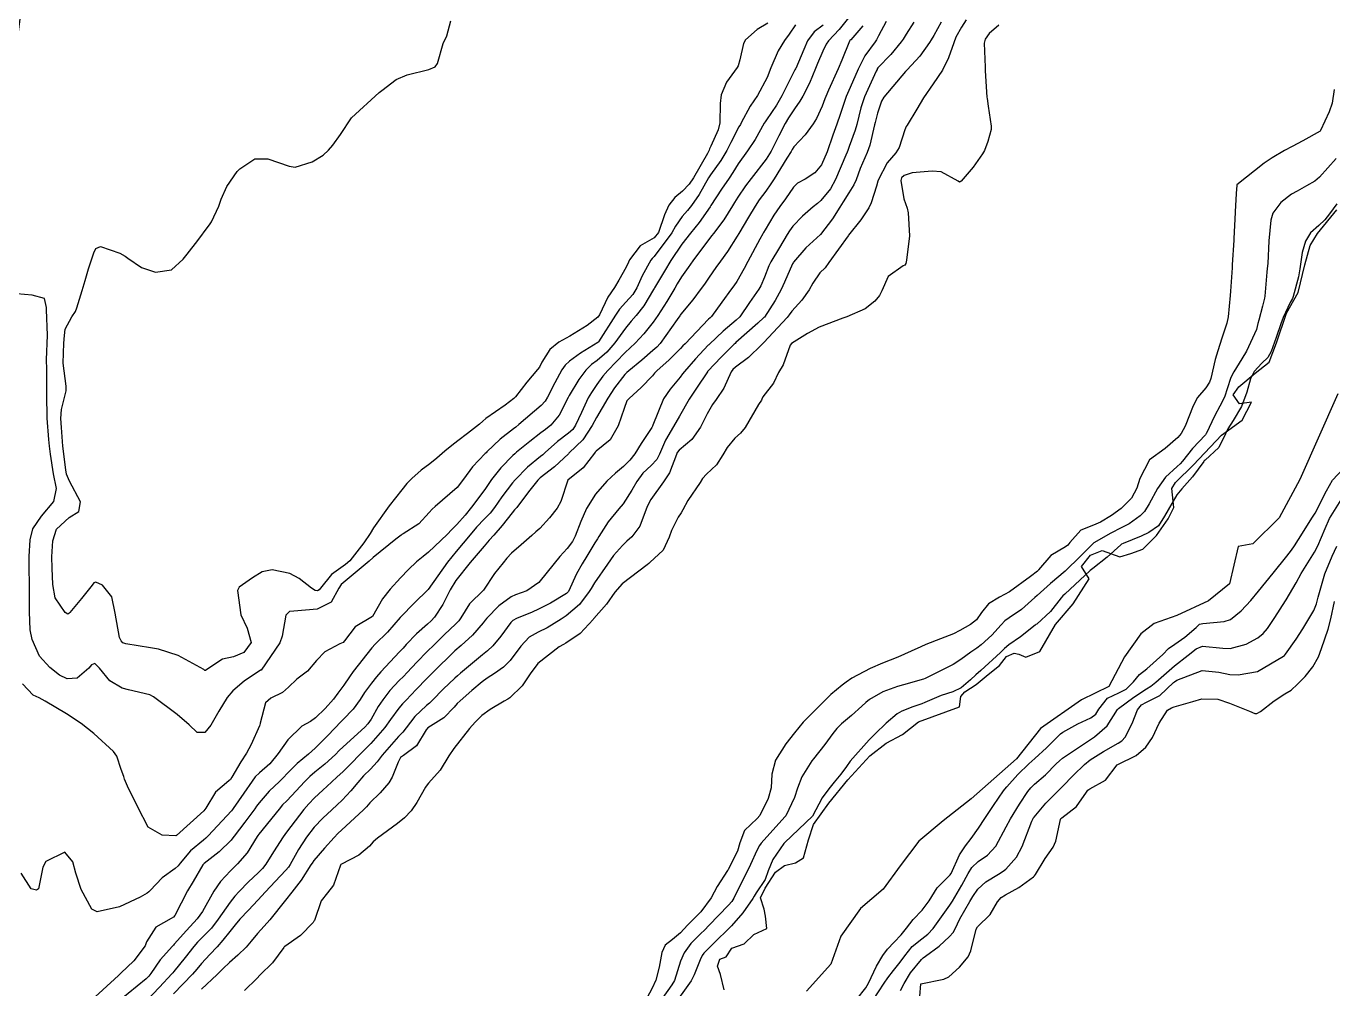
# Model space of a CAD drawing. Header units: metres. Extents: x 318500 to 325275, y 7408834 to 7428799.
# Drawn here: x 323728.3 to 323822.7, y 7420141.9 to 7420211.5 of the extents above; entities that cross this region are included whole.
import ezdxf

# ---------------------------------------------------------------- set-up
doc = ezdxf.new("R2010")
doc.units = ezdxf.units.M
doc.header["$MEASUREMENT"] = 0
for name, color, linetype in [('Curvas de Nivel 1m', 11, 'Continuous'), ('Curvas de Nivel 5m', 15, 'Continuous'), ('Hidrografia', 140, 'Continuous'), ('Linha Férrea', 20, 'Continuous'), ('Vias Primárias', 230, 'Continuous')]:
    doc.layers.add(name, color=color, linetype=linetype)

msp = doc.modelspace()

# ---------------------------------------------------------------- linework, layer by layer
at = {"layer": 'Curvas de Nivel 1m', "flags": 128}
for points, elevation in [([(323781.888, 7420211.682), (323781.121, 7420211.222), (323780.273, 7420210.474), (323780.135, 7420210.207), (323779.848, 7420209.026), (323779.73, 7420208.593), (323779.656, 7420208.482), (323778.894, 7420207.425), (323778.509, 7420206.493), (323778.426, 7420205.879), (323778.409, 7420204.494), (323778.293, 7420203.984), (323777.765, 7420202.801), (323777.666, 7420202.597), (323777.637, 7420202.502), (323777.532, 7420202.277), (323776.501, 7420200.519), (323776.202, 7420200.054), (323775.725, 7420199.554), (323775.163, 7420199.093), (323774.73, 7420198.545), (323774.408, 7420197.841), (323773.992, 7420196.555), (323773.676, 7420196.165), (323772.646, 7420195.595), (323771.89, 7420194.578), (323771.822, 7420194.414), (323771.652, 7420194.06), (323771.117, 7420193.109), (323770.792, 7420192.593), (323770.331, 7420191.888), (323769.714, 7420190.608), (323769.598, 7420190.442), (323768.824, 7420189.853), (323767.584, 7420189.075), (323767.304, 7420188.922), (323766.789, 7420188.648), (323766.119, 7420188.107), (323765.558, 7420187.188), (323765.384, 7420186.831), (323765.251, 7420186.664), (323764.46, 7420185.752), (323763.643, 7420184.688), (323763.519, 7420184.561), (323762.911, 7420184.096), (323761.504, 7420183.115), (323761.286, 7420182.938), (323761.041, 7420182.725), (323760.172, 7420182.048), (323759.482, 7420181.518), (323759.042, 7420181.181), (323758.545, 7420180.754), (323757.977, 7420180.247), (323757.456, 7420179.859), (323756.839, 7420179.386), (323756.157, 7420178.783), (323755.803, 7420178.42), (323755.432, 7420177.978), (323754.52, 7420176.803), (323753.394, 7420175.234), (323753.14, 7420174.824), (323752.698, 7420174.148), (323751.68, 7420172.845), (323751.357, 7420172.572), (323750.36, 7420171.85), (323749.553, 7420170.868), (323749.463, 7420170.744), (323749.337, 7420170.683), (323749.163, 7420170.699), (323748.918, 7420170.876), (323748.023, 7420171.573), (323747.345, 7420171.917), (323746.068, 7420172.201), (323745.347, 7420172.051), (323744.657, 7420171.62), (323743.684, 7420170.946), (323743.566, 7420170.709), (323743.81, 7420168.945), (323744.258, 7420167.978), (323744.54, 7420166.937), (323744.008, 7420166.207), (323743.264, 7420165.916), (323742.488, 7420165.735), (323741.342, 7420164.979), (323741.249, 7420164.916), (323741.194, 7420164.925), (323741.121, 7420164.982), (323739.265, 7420165.995), (323737.848, 7420166.447), (323737.273, 7420166.557), (323735.501, 7420166.833), (323735.278, 7420166.915), (323735.148, 7420167.062), (323735.047, 7420167.3), (323734.726, 7420169.069), (323734.491, 7420170.242), (323733.808, 7420171.083), (323733.333, 7420171.3), (323733.175, 7420171.249), (323733.054, 7420171.093), (323732.295, 7420170.125), (323731.452, 7420169.109), (323731.386, 7420169.032), (323731.308, 7420168.996), (323731.118, 7420169.113), (323730.376, 7420170.179), (323730.225, 7420171.127), (323730.164, 7420172.311), (323730.154, 7420173.128), (323730.219, 7420174.286), (323730.483, 7420175.124), (323731.399, 7420175.977), (323732.104, 7420176.402), (323732.221, 7420177.102), (323731.432, 7420178.601), (323731.213, 7420179.113), (323731.149, 7420179.41), (323730.935, 7420181.118), (323730.842, 7420182.478), (323730.804, 7420183.12), (323730.848, 7420183.771), (323731.181, 7420185.115), (323731.184, 7420185.456), (323730.958, 7420187.119), (323731.019, 7420188.572), (323731.054, 7420189.118), (323731.116, 7420189.578), (323731.59, 7420190.467), (323731.851, 7420190.852), (323731.948, 7420191.107), (323732.341, 7420192.381), (323732.549, 7420193.101), (323732.799, 7420193.938), (323733.189, 7420195.095), (323733.334, 7420195.414), (323733.657, 7420195.543), (323735.07, 7420195.069), (323735.445, 7420194.861), (323735.646, 7420194.704), (323736.618, 7420194.023), (323737.637, 7420193.703), (323738.79, 7420193.867), (323739.646, 7420194.63), (323739.923, 7420195.006), (323740.686, 7420195.973), (323741.432, 7420196.984), (323741.542, 7420197.122), (323741.685, 7420197.32), (323742.217, 7420198.46), (323742.372, 7420198.973), (323742.798, 7420199.891), (323743.545, 7420200.962), (323743.628, 7420201.064), (323743.733, 7420201.167), (323744.817, 7420201.871), (323745.744, 7420201.88), (323747.29, 7420201.353), (323747.736, 7420201.276), (323748.959, 7420201.67), (323749.749, 7420202.142), (323750.131, 7420202.497), (323750.45, 7420202.87), (323750.994, 7420203.64), (323751.79, 7420204.85), (323753.808, 7420206.664), (323753.893, 7420206.735), (323753.989, 7420206.818), (323755.019, 7420207.611), (323755.827, 7420207.949), (323757.385, 7420208.328), (323757.836, 7420208.536), (323758.015, 7420208.767), (323758.412, 7420210.212), (323758.693, 7420210.758), (323758.983, 7420211.855)], 738), ([(323790.43, 7420211.797), (323789.876, 7420210.763), (323789.731, 7420210.483), (323789.634, 7420210.344), (323788.885, 7420209.324), (323788.42, 7420208.361), (323787.827, 7420207.036), (323787.542, 7420206.374), (323787.107, 7420205.074), (323786.873, 7420204.384), (323786.582, 7420203.584), (323786.161, 7420202.394), (323785.75, 7420201.442), (323785.289, 7420200.86), (323784.569, 7420200.412), (323784.031, 7420200.121), (323783.731, 7420199.832), (323783.153, 7420198.994), (323782.752, 7420198.434), (323782.327, 7420197.814), (323781.685, 7420196.76), (323781.572, 7420196.561), (323781.509, 7420196.453), (323781.305, 7420196.085), (323780.434, 7420194.468), (323780.168, 7420193.956), (323779.638, 7420193.028), (323779.421, 7420192.695), (323779.267, 7420192.484), (323778.569, 7420191.537), (323777.805, 7420190.498), (323777.705, 7420190.393), (323777.598, 7420190.293), (323775.899, 7420188.525), (323775.743, 7420188.362), (323775.575, 7420188.175), (323774.756, 7420187.349), (323773.867, 7420186.555), (323773.705, 7420186.4), (323773.545, 7420186.206), (323772.739, 7420185.361), (323771.857, 7420184.577), (323771.705, 7420184.391), (323771.513, 7420183.848), (323771.075, 7420182.586), (323770.49, 7420181.59), (323769.472, 7420180.76), (323769.399, 7420180.684), (323769.347, 7420180.612), (323768.529, 7420179.549), (323767.44, 7420178.658), (323766.932, 7420177.138), (323766.671, 7420176.647), (323766.115, 7420175.943), (323765.398, 7420175.182), (323765.122, 7420174.936), (323764.818, 7420174.669), (323764.063, 7420173.997), (323763.37, 7420173.388), (323763.035, 7420173.024), (323762.755, 7420172.696), (323762.125, 7420171.93), (323761.34, 7420170.71), (323760.317, 7420169.733), (323759.709, 7420168.734), (323759.543, 7420168.5), (323759.303, 7420168.265), (323758.521, 7420167.522), (323757.764, 7420166.763), (323757.275, 7420166.284), (323756.514, 7420165.531), (323755.817, 7420164.784), (323755.549, 7420164.494), (323755.251, 7420164.187), (323754.578, 7420163.461), (323754.067, 7420162.807), (323753.73, 7420162.305), (323753.209, 7420161.413), (323752.97, 7420161.057), (323752.756, 7420160.827), (323751.185, 7420159.398), (323750.908, 7420159.128), (323750.638, 7420158.855), (323749.875, 7420158.157), (323749.161, 7420157.572), (323748.778, 7420157.253), (323748.411, 7420156.881), (323747.807, 7420156.223), (323747.129, 7420155.514), (323746.825, 7420155.204), (323746.563, 7420154.908), (323745.102, 7420153.101), (323745.026, 7420153.005), (323744.98, 7420152.931), (323744.27, 7420151.75), (323743.57, 7420150.945), (323743.315, 7420150.699), (323743.063, 7420150.456), (323742.334, 7420149.678), (323741.847, 7420148.968), (323741.025, 7420147.509), (323740.644, 7420146.986), (323739.866, 7420146.138), (323738.992, 7420145.143), (323738.929, 7420145.073), (323738.867, 7420145.011), (323737.985, 7420144.01), (323737.301, 7420143.027), (323737.153, 7420142.833), (323736.956, 7420142.651), (323735.018, 7420141.059)], 733), ([(323792.442, 7420211.762), (323791.878, 7420210.886), (323791.662, 7420210.533), (323791.522, 7420210.323), (323790.775, 7420209.412), (323789.842, 7420208.444), (323789.794, 7420208.387), (323789.772, 7420208.341), (323789.71, 7420208.213), (323788.859, 7420206.354), (323788.602, 7420205.564), (323788.31, 7420204.362), (323788.195, 7420203.953), (323787.766, 7420202.776), (323787.655, 7420202.478), (323787.614, 7420202.372), (323787.526, 7420202.142), (323786.774, 7420200.384), (323786.403, 7420199.717), (323785.717, 7420198.861), (323785.47, 7420198.646), (323785.152, 7420198.406), (323784.381, 7420197.732), (323783.689, 7420197.008), (323783.439, 7420196.669), (323783.286, 7420196.426), (323782.715, 7420195.479), (323782.088, 7420194.444), (323781.95, 7420194.151), (323781.643, 7420193.333), (323781.387, 7420192.7), (323781.243, 7420192.456), (323780.567, 7420191.514), (323779.855, 7420190.476), (323779.597, 7420190.218), (323778.645, 7420189.433), (323777.663, 7420188.499), (323777.624, 7420188.455), (323777.579, 7420188.412), (323776.65, 7420187.427), (323775.867, 7420186.525), (323775.727, 7420186.347), (323775.544, 7420186.101), (323774.82, 7420185.252), (323774.354, 7420184.547), (323773.583, 7420182.641), (323773.546, 7420182.559), (323773.53, 7420182.529), (323773.499, 7420182.473), (323772.731, 7420181.318), (323772.275, 7420180.572), (323771.922, 7420180.116), (323771.456, 7420179.649), (323770.872, 7420179.165), (323770.251, 7420178.598), (323769.43, 7420177.645), (323768.778, 7420176.62), (323768.362, 7420175.67), (323767.961, 7420174.624), (323767.769, 7420174.241), (323767.377, 7420173.73), (323766.843, 7420173.163), (323766.45, 7420172.644), (323765.346, 7420171.267), (323764.46, 7420170.673), (323763.639, 7420170.382), (323763.333, 7420170.238), (323762.436, 7420169.586), (323761.575, 7420168.707), (323761.454, 7420168.562), (323761.305, 7420168.371), (323760.537, 7420167.476), (323759.731, 7420166.733), (323759.276, 7420166.331), (323757.669, 7420164.764), (323757.463, 7420164.561), (323757.254, 7420164.35), (323756.482, 7420163.537), (323755.747, 7420162.785), (323755.495, 7420162.518), (323755.221, 7420162.193), (323754.627, 7420161.381), (323754.206, 7420160.805), (323753.188, 7420159.641), (323752.387, 7420158.832), (323751.791, 7420158.22), (323751.161, 7420157.595), (323750.77, 7420157.24), (323750.347, 7420156.858), (323749.729, 7420156.276), (323749.133, 7420155.722), (323748.707, 7420155.296), (323748.353, 7420154.882), (323747.103, 7420153.229), (323746.867, 7420152.903), (323746.174, 7420151.823), (323745.621, 7420150.922), (323745.38, 7420150.611), (323745.061, 7420150.305), (323744.349, 7420149.639), (323743.691, 7420148.943), (323743.379, 7420148.604), (323743.032, 7420148.193), (323742.165, 7420146.963), (323741.675, 7420146.306), (323741, 7420145.618), (323740.678, 7420145.302), (323740.405, 7420144.989), (323739.781, 7420144.195), (323738.963, 7420143.178), (323738.887, 7420143.084), (323738.823, 7420143.011), (323737.92, 7420142.051), (323736.973, 7420141.03)], 732), ([(323794.41, 7420211.765), (323793.878, 7420210.797), (323793.685, 7420210.481), (323793.566, 7420210.295), (323792.863, 7420209.297), (323791.95, 7420208.318), (323791.839, 7420208.202), (323790.265, 7420206.336), (323790.095, 7420206.058), (323789.803, 7420205.174), (323789.635, 7420204.5), (323789.6, 7420204.343), (323789.241, 7420202.875), (323789.061, 7420202.35), (323788.561, 7420201.171), (323788.254, 7420200.362), (323788.093, 7420200.007), (323787.726, 7420199.42), (323787.317, 7420198.775), (323787.084, 7420198.379), (323786.548, 7420197.536), (323785.68, 7420196.423), (323784.636, 7420195.445), (323783.728, 7420194.419), (323783.702, 7420194.377), (323783.658, 7420194.295), (323783.089, 7420192.978), (323782.846, 7420192.432), (323782.413, 7420191.643), (323781.63, 7420190.45), (323781.6, 7420190.418), (323781.16, 7420190.021), (323779.581, 7420188.61), (323779.51, 7420188.551), (323779.439, 7420188.481), (323778.506, 7420187.551), (323777.551, 7420186.54), (323777.533, 7420186.518), (323777.517, 7420186.5), (323776.726, 7420185.318), (323776.207, 7420184.52), (323775.508, 7420183.297), (323775.067, 7420182.537), (323774.482, 7420181.548), (323774.049, 7420180.551), (323773.859, 7420180.159), (323773.458, 7420179.736), (323772.852, 7420179.163), (323772.41, 7420178.57), (323772.057, 7420177.951), (323771.424, 7420176.958), (323771.105, 7420176.585), (323770.335, 7420175.667), (323769.682, 7420174.606), (323769.568, 7420174.427), (323769.383, 7420174.151), (323768.802, 7420173.182), (323768.46, 7420172.619), (323768.064, 7420171.911), (323767.468, 7420170.629), (323767.418, 7420170.55), (323767.338, 7420170.487), (323766.183, 7420169.791), (323765.32, 7420169.341), (323764.849, 7420169.135), (323763.73, 7420168.684), (323763.461, 7420168.534), (323763.305, 7420168.379), (323762.584, 7420167.403), (323762.002, 7420166.703), (323761.637, 7420166.346), (323761.273, 7420166.052), (323759.679, 7420164.734), (323759.454, 7420164.54), (323759.254, 7420164.355), (323758.426, 7420163.568), (323757.641, 7420162.764), (323757.431, 7420162.563), (323757.224, 7420162.39), (323756.387, 7420161.604), (323755.759, 7420160.784), (323755.514, 7420160.47), (323755.194, 7420160.156), (323754.005, 7420158.808), (323753.657, 7420158.328), (323753.165, 7420157.793), (323752.675, 7420157.31), (323752.25, 7420156.833), (323751.753, 7420156.229), (323751.131, 7420155.559), (323750.766, 7420155.213), (323750.376, 7420154.857), (323749.72, 7420154.258), (323749.107, 7420153.606), (323748.544, 7420152.878), (323747.978, 7420151.995), (323747.367, 7420150.896), (323747.25, 7420150.715), (323747.064, 7420150.496), (323746.291, 7420149.671), (323745.581, 7420148.922), (323745.034, 7420148.336), (323744.352, 7420147.612), (323743.742, 7420146.943), (323743.404, 7420146.556), (323743.007, 7420146.07), (323742.512, 7420145.442), (323742.097, 7420144.963), (323741.562, 7420144.391), (323740.972, 7420143.749), (323740.617, 7420143.334), (323740.321, 7420142.99), (323738.946, 7420141.562)], 731), ([(323783.887, 7420211.567), (323783.424, 7420210.879), (323783.088, 7420210.432), (323782.624, 7420209.673), (323782.096, 7420208.446), (323781.833, 7420207.758), (323781.132, 7420206.46), (323780.598, 7420205.678), (323779.951, 7420204.478), (323779.896, 7420204.371), (323779.786, 7420204.186), (323779.197, 7420203.057), (323778.923, 7420202.488), (323778.494, 7420201.751), (323777.742, 7420200.734), (323777.599, 7420200.502), (323776.929, 7420199.305), (323776.37, 7420198.52), (323776.073, 7420198.156), (323775.698, 7420197.711), (323775.212, 7420197.012), (323774.937, 7420196.541), (323773.663, 7420194.815), (323773.536, 7420194.687), (323773.429, 7420194.562), (323772.79, 7420193.422), (323772.407, 7420192.572), (323772.122, 7420192.075), (323771.614, 7420191.522), (323771.165, 7420191.028), (323770.875, 7420190.591), (323769.645, 7420188.673), (323769.601, 7420188.61), (323768.349, 7420187.848), (323767.559, 7420187.264), (323767.233, 7420186.965), (323767.005, 7420186.645), (323766.489, 7420185.697), (323765.951, 7420184.656), (323765.79, 7420184.384), (323765.514, 7420184.07), (323763.894, 7420182.684), (323763.676, 7420182.508), (323763.495, 7420182.38), (323762.548, 7420181.64), (323761.573, 7420180.709), (323761.525, 7420180.654), (323761.468, 7420180.595), (323760.543, 7420179.634), (323759.884, 7420178.733), (323759.434, 7420178.142), (323757.847, 7420176.764), (323757.619, 7420176.565), (323757.413, 7420176.33), (323756.656, 7420175.523), (323755.541, 7420174.788), (323755.441, 7420174.738), (323755.389, 7420174.701), (323755.001, 7420174.413), (323753.364, 7420173.073), (323753.077, 7420172.824), (323751.345, 7420171.373), (323751.059, 7420171.137), (323750.882, 7420170.855), (323750.34, 7420169.845), (323749.317, 7420169.345), (323747.632, 7420169.212), (323747.313, 7420169.188), (323747.055, 7420168.904), (323746.799, 7420167.395), (323746.632, 7420166.91), (323745.26, 7420164.952), (323745.229, 7420164.93), (323744.048, 7420164.136), (323743.235, 7420163.445), (323742.82, 7420162.956), (323742.201, 7420161.979), (323741.632, 7420160.974), (323741.195, 7420160.443), (323740.654, 7420160.45), (323740.067, 7420160.997), (323739.211, 7420161.745), (323737.504, 7420163.027), (323737.231, 7420163.158), (323735.692, 7420163.511), (323735.236, 7420163.639), (323734.344, 7420164.177), (323733.584, 7420165.085), (323733.255, 7420165.417), (323733.022, 7420165.324), (323732.828, 7420165.094), (323731.974, 7420164.372), (323731.242, 7420164.306), (323730.71, 7420164.583), (323729.997, 7420165.129), (323729.262, 7420165.957), (323728.727, 7420167.148), (323728.588, 7420167.853), (323728.526, 7420169.152), (323728.53, 7420170.36), (323728.53, 7420171.152), (323728.5, 7420172.305), (323728.515, 7420173.153), (323728.585, 7420174.358), (323728.776, 7420175.149), (323729.399, 7420176.066), (323730.301, 7420177.127), (323730.477, 7420178.071), (323730.264, 7420179.128), (323730.04, 7420180.553), (323729.984, 7420181.132), (323729.938, 7420181.597), (323729.814, 7420183.135), (323729.784, 7420184.868), (323729.792, 7420185.136), (323729.777, 7420186.906), (323729.767, 7420187.137), (323729.767, 7420187.352), (323729.83, 7420189.136), (323729.765, 7420190.97), (323729.753, 7420191.138), (323729.61, 7420191.786), (323728.736, 7420192.03), (323727.614, 7420192.128)], 737), ([(323785.887, 7420211.528), (323785.228, 7420211.058), (323784.758, 7420210.411), (323784.484, 7420209.791), (323783.897, 7420208.419), (323783.88, 7420208.379), (323783.839, 7420208.303), (323782.888, 7420206.434), (323782.499, 7420205.751), (323781.794, 7420204.708), (323781.684, 7420204.559), (323781.616, 7420204.453), (323780.959, 7420203.275), (323780.42, 7420202.47), (323779.75, 7420201.514), (323779.342, 7420200.886), (323779.08, 7420200.487), (323778.536, 7420199.684), (323777.774, 7420198.499), (323777.748, 7420198.461), (323777.709, 7420198.405), (323776.912, 7420197.291), (323776.292, 7420196.521), (323775.672, 7420195.725), (323774.884, 7420194.542), (323774.421, 7420193.775), (323773.691, 7420192.559), (323773.667, 7420192.521), (323773.628, 7420192.451), (323772.914, 7420191.263), (323772.364, 7420190.572), (323772.005, 7420190.166), (323771.591, 7420189.653), (323770.816, 7420188.591), (323770.248, 7420187.922), (323769.561, 7420187.323), (323769.151, 7420187.021), (323768.724, 7420186.622), (323768.219, 7420185.95), (323767.522, 7420184.779), (323767.47, 7420184.691), (323767.447, 7420184.641), (323766.799, 7420183.355), (323766.205, 7420182.653), (323765.819, 7420182.333), (323765.491, 7420182.085), (323764.684, 7420181.47), (323763.729, 7420180.686), (323763.591, 7420180.565), (323763.466, 7420180.451), (323762.591, 7420179.56), (323761.923, 7420178.705), (323761.723, 7420178.421), (323761.433, 7420178.002), (323760.478, 7420176.724), (323760.004, 7420176.139), (323759.401, 7420175.458), (323759.044, 7420175.097), (323758.711, 7420174.75), (323757.37, 7420173.464), (323756.976, 7420173.164), (323756.502, 7420172.779), (323755.92, 7420172.219), (323755.348, 7420171.616), (323754.596, 7420170.801), (323754.042, 7420170.097), (323753.31, 7420168.82), (323752.055, 7420168.082), (323751.283, 7420167.06), (323751.187, 7420166.945), (323750.967, 7420166.853), (323749.868, 7420166.27), (323749.268, 7420165.646), (323748.608, 7420164.88), (323747.856, 7420164.286), (323747.242, 7420163.708), (323746.811, 7420163.332), (323745.978, 7420162.919), (323745.574, 7420162.576), (323745.203, 7420161.121), (323745.168, 7420160.963), (323745.159, 7420160.93), (323744.548, 7420159.575), (323744.222, 7420158.94), (323743.791, 7420158.323), (323743.154, 7420157.208), (323743.061, 7420157.042), (323742.944, 7420156.953), (323741.983, 7420156.121), (323741.269, 7420154.978), (323741.118, 7420154.78), (323739.145, 7420153.009), (323739.122, 7420152.987), (323739.099, 7420152.976), (323738.116, 7420153.02), (323737.098, 7420153.59), (323736.365, 7420155.041), (323735.623, 7420156.572), (323735.408, 7420157.056), (323735.346, 7420157.251), (323735.157, 7420157.772), (323734.831, 7420158.729), (323734.606, 7420159.068), (323733.189, 7420160.367), (323732.257, 7420161.099), (323731.21, 7420161.787), (323729.653, 7420162.704), (323729.227, 7420162.932), (323728.788, 7420163.147), (323728.027, 7420163.947)], 736), ([(323788.744, 7420211.5), (323787.872, 7420210.483), (323787.816, 7420210.426), (323787.78, 7420210.371), (323787.225, 7420209.004), (323786.959, 7420208.383), (323786.262, 7420206.831), (323786.066, 7420206.396), (323785.995, 7420206.219), (323785.809, 7420205.692), (323785.402, 7420204.797), (323785.169, 7420204.406), (323784.58, 7420203.61), (323783.765, 7420202.741), (323783.638, 7420202.546), (323783.563, 7420202.423), (323783.264, 7420201.936), (323782.349, 7420200.441), (323782.108, 7420200.071), (323781.727, 7420199.553), (323781.26, 7420198.913), (323780.965, 7420198.461), (323780.493, 7420197.673), (323779.788, 7420196.478), (323779.678, 7420196.295), (323778.972, 7420195.182), (323778.458, 7420194.492), (323778.114, 7420194.035), (323777.643, 7420193.339), (323777.302, 7420192.837), (323777.075, 7420192.508), (323776.451, 7420191.684), (323775.602, 7420190.654), (323775.551, 7420190.58), (323775.518, 7420190.531), (323775.327, 7420190.264), (323774.091, 7420188.552), (323773.85, 7420188.282), (323773.572, 7420188.029), (323772.782, 7420187.347), (323771.842, 7420186.577), (323771.684, 7420186.442), (323771.546, 7420186.292), (323770.794, 7420185.329), (323770.31, 7420184.598), (323769.506, 7420183.198), (323769.197, 7420182.615), (323768.517, 7420181.592), (323767.536, 7420180.639), (323767.501, 7420180.609), (323767.469, 7420180.575), (323766.479, 7420179.626), (323765.443, 7420178.83), (323765.349, 7420178.754), (323765.259, 7420178.663), (323764.593, 7420177.834), (323763.742, 7420176.685), (323763.588, 7420176.517), (323763.414, 7420176.314), (323762.697, 7420175.4), (323762.085, 7420174.703), (323761.753, 7420174.338), (323761.378, 7420173.91), (323760.384, 7420172.725), (323759.347, 7420171.431), (323758.918, 7420170.746), (323758.394, 7420169.684), (323757.804, 7420168.763), (323757.567, 7420168.505), (323757.302, 7420168.267), (323756.502, 7420167.568), (323755.758, 7420166.785), (323755.53, 7420166.535), (323755.275, 7420166.267), (323753.911, 7420164.81), (323753.606, 7420164.464), (323753.248, 7420164.008), (323752.742, 7420163.323), (323752.424, 7420162.832), (323751.925, 7420162.134), (323751.208, 7420161.388), (323750.938, 7420161.119), (323750.687, 7420160.855), (323749.964, 7420160.091), (323749.184, 7420159.3), (323748.694, 7420158.877), (323747.865, 7420158.194), (323747.159, 7420157.474), (323746.88, 7420157.178), (323746.591, 7420156.908), (323745.858, 7420156.201), (323745.127, 7420155.366), (323744.939, 7420155.115), (323744.809, 7420154.933), (323744.097, 7420153.953), (323743.319, 7420152.948), (323743.223, 7420152.824), (323743.096, 7420152.669), (323742.233, 7420151.812), (323741.156, 7420150.979), (323741.11, 7420150.939), (323741.068, 7420150.87), (323740.363, 7420149.678), (323739.94, 7420148.996), (323739.022, 7420147.221), (323738.93, 7420147.101), (323738.761, 7420147.013), (323737.666, 7420146.367), (323736.994, 7420145.323), (323736.914, 7420145.108), (323736.879, 7420145.032), (323736.062, 7420143.955), (323735.143, 7420143.057), (323734.958, 7420142.896), (323732.981, 7420141.089)], 734), ([(323798.584, 7420211.535), (323797.881, 7420210.944), (323797.598, 7420210.519), (323797.524, 7420210.243), (323797.583, 7420208.504), (323797.595, 7420208.242), (323797.718, 7420206.344), (323797.733, 7420206.241), (323797.812, 7420205.677), (323798.03, 7420204.236), (323798.016, 7420204.007), (323797.774, 7420203.144), (323797.527, 7420202.479), (323797.402, 7420202.244), (323796.715, 7420201.285), (323795.849, 7420200.259), (323795.787, 7420200.212), (323795.739, 7420200.207), (323795.637, 7420200.262), (323794.406, 7420200.939), (323793.747, 7420200.987), (323792.315, 7420200.881), (323791.744, 7420200.678), (323791.546, 7420200.518), (323791.489, 7420200.323), (323791.72, 7420199.003), (323791.94, 7420198.317), (323792.03, 7420197.99), (323792.119, 7420196.313), (323791.905, 7420194.559), (323791.858, 7420194.317), (323791.771, 7420194.206), (323791.658, 7420194.157), (323790.585, 7420193.392), (323790.108, 7420192.335), (323789.957, 7420192.005), (323789.619, 7420191.6), (323788.924, 7420191.037), (323787.601, 7420190.465), (323787.529, 7420190.443), (323787.308, 7420190.374), (323785.593, 7420189.717), (323784.739, 7420189.258), (323783.581, 7420188.542), (323783.495, 7420188.421), (323782.981, 7420187.007), (323782.642, 7420186.434), (323782.301, 7420185.676), (323781.524, 7420184.695), (323781.46, 7420184.512), (323781.432, 7420184.451), (323781.204, 7420184.142), (323780.237, 7420182.469), (323779.897, 7420182.07), (323779.488, 7420181.71), (323778.947, 7420181.016), (323778.635, 7420180.488), (323778.181, 7420179.771), (323777.449, 7420179.098), (323777.164, 7420178.784), (323776.982, 7420178.507), (323776.104, 7420177.197), (323775.745, 7420176.525), (323775.629, 7420176.314), (323775.412, 7420175.998), (323774.912, 7420175.023), (323774.754, 7420174.54), (323774.32, 7420173.602), (323773.362, 7420172.708), (323773.277, 7420172.645), (323773.164, 7420172.562), (323771.346, 7420171.187), (323770.838, 7420170.588), (323770.215, 7420169.708), (323769.311, 7420168.678), (323769.278, 7420168.643), (323769.25, 7420168.611), (323768.318, 7420167.596), (323767.284, 7420166.893), (323767.108, 7420166.808), (323766.797, 7420166.637), (323765.268, 7420165.416), (323764.704, 7420164.668), (323764.124, 7420163.799), (323763.234, 7420162.934), (323763.085, 7420162.839), (323762.828, 7420162.694), (323761.829, 7420162.096), (323761.215, 7420161.677), (323760.728, 7420161.196), (323760.334, 7420160.723), (323759.185, 7420159.282), (323758.836, 7420158.745), (323758.204, 7420157.715), (323757.359, 7420156.767), (323757.257, 7420156.66), (323757.146, 7420156.482), (323756.523, 7420155.382), (323756.109, 7420154.78), (323755.621, 7420154.278), (323755.111, 7420153.874), (323753.685, 7420152.811), (323753.376, 7420152.536), (323753.091, 7420152.233), (323752.328, 7420151.584), (323751.071, 7420150.936), (323751.023, 7420150.898), (323750.996, 7420150.851), (323750.494, 7420149.41), (323750.058, 7420148.86), (323749.61, 7420148.289), (323749.125, 7420146.869), (323749.086, 7420146.802), (323749.018, 7420146.722), (323748.103, 7420145.784), (323746.991, 7420144.985), (323746.945, 7420144.947), (323746.91, 7420144.901), (323746.084, 7420143.802), (323745.208, 7420142.926), (323744.957, 7420142.665), (323744.075, 7420141.812)], 729), ([(323822.802, 7420206.878), (323822.658, 7420205.907), (323822.454, 7420205.266), (323821.819, 7420203.92), (323821.79, 7420203.887), (323820.535, 7420203.176), (323819.773, 7420202.78), (323819.222, 7420202.495), (323818.318, 7420201.962), (323817.756, 7420201.566), (323815.782, 7420199.999), (323815.771, 7420199.968), (323815.731, 7420199.381), (323815.662, 7420198.049), (323815.657, 7420198.001), (323815.552, 7420196.132), (323815.546, 7420196.001), (323815.44, 7420194.225), (323815.426, 7420194.002), (323815.306, 7420192.332), (323815.282, 7420192.003), (323815.151, 7420190.461), (323815.042, 7420190.006), (323814.682, 7420188.916), (323814.403, 7420188.012), (323814.195, 7420187.39), (323813.883, 7420186.017), (323813.806, 7420185.758), (323813.54, 7420185.331), (323812.925, 7420184.633), (323812.609, 7420184.034), (323812.033, 7420182.57), (323811.744, 7420182.046), (323811.64, 7420181.906), (323811.496, 7420181.753), (323810.586, 7420180.96), (323809.471, 7420180.126), (323809.446, 7420180.104), (323809.425, 7420180.08), (323808.76, 7420178.777), (323808.538, 7420178.089), (323808.169, 7420177.357), (323807.425, 7420176.611), (323806.726, 7420176.11), (323805.913, 7420175.622), (323805.409, 7420175.426), (323804.497, 7420175.05), (323803.706, 7420174.155), (323803.567, 7420173.978), (323803.385, 7420173.85), (323802.326, 7420173.22), (323801.445, 7420172.179), (323801.406, 7420172.133), (323801.359, 7420172.094), (323800.865, 7420171.698), (323799.344, 7420170.61), (323798.611, 7420170.221), (323797.828, 7420169.737), (323797.323, 7420169.11), (323796.97, 7420168.589), (323796.538, 7420168.248), (323795.761, 7420167.797), (323795.3, 7420167.562), (323794.366, 7420167.201), (323793.288, 7420166.795), (323792.942, 7420166.638), (323792.232, 7420166.306), (323791.276, 7420165.884), (323790.167, 7420165.436), (323789.267, 7420165.063), (323787.946, 7420164.36), (323787.54, 7420164.081), (323787.252, 7420163.858), (323786.444, 7420163.18), (323785.632, 7420162.394), (323785.436, 7420162.187), (323785.224, 7420161.976), (323784.436, 7420161.177), (323783.804, 7420160.411), (323783.192, 7420159.612), (323782.426, 7420158.431), (323782.181, 7420157.418), (323782.125, 7420156.435), (323781.914, 7420155.663), (323781.312, 7420154.447), (323781.118, 7420154.238), (323780.203, 7420153.365), (323779.867, 7420152.462), (323779.679, 7420151.877), (323779.073, 7420150.637), (323779.013, 7420150.529), (323778.963, 7420150.472), (323778.228, 7420149.306), (323777.798, 7420148.489), (323777.03, 7420147.482), (323776.067, 7420146.514), (323775.561, 7420145.972), (323775.004, 7420145.478), (323774.461, 7420145.072), (323774.228, 7420144.538), (323774.026, 7420143.488), (323773.781, 7420142.542), (323773.529, 7420141.97), (323772.943, 7420140.88)], 728), ([(323822.954, 7420201.902), (323821.746, 7420200.549), (323821.399, 7420200.268), (323820.803, 7420199.929), (323820.125, 7420199.545), (323819.731, 7420199.317), (323818.944, 7420198.729), (323818.38, 7420197.96), (323818.221, 7420197.443), (323818.089, 7420195.964), (323818.006, 7420194.308), (323817.967, 7420193.965), (323817.934, 7420193.687), (323817.798, 7420191.967), (323817.776, 7420191.82), (323817.619, 7420191.226), (323817.355, 7420190.222), (323817.3, 7420189.975), (323817.183, 7420189.563), (323816.465, 7420187.987), (323816.139, 7420187.424), (323815.557, 7420186.492), (323815.375, 7420186.179), (323815.307, 7420186.002), (323814.87, 7420184.667), (323814.549, 7420184.01), (323814.18, 7420183.346), (323813.556, 7420182.019), (323813.537, 7420181.982), (323813.499, 7420181.943), (323812.562, 7420180.956), (323811.836, 7420180.045), (323811.675, 7420179.839), (323811.464, 7420179.643), (323810.623, 7420178.892), (323810.044, 7420178.071), (323809.429, 7420176.955), (323809.093, 7420176.414), (323808.788, 7420176.086), (323807.983, 7420175.523), (323807.407, 7420175.225), (323806.667, 7420174.845), (323805.436, 7420174.129), (323805.41, 7420174.109), (323805.389, 7420174.092), (323804.414, 7420173.104), (323803.444, 7420172.159), (323803.359, 7420172.082), (323802.317, 7420171.203), (323801.341, 7420170.33), (323801.184, 7420170.182), (323800.2, 7420169.324), (323799.318, 7420168.724), (323799.018, 7420168.511), (323798.745, 7420168.218), (323798.061, 7420167.467), (323797.288, 7420166.765), (323796.987, 7420166.54), (323796.553, 7420166.247), (323795.821, 7420165.708), (323795.271, 7420165.344), (323793.349, 7420164.376), (323793.26, 7420164.338), (323793.12, 7420164.292), (323791.69, 7420163.877), (323791.252, 7420163.754), (323790.199, 7420163.378), (323789.237, 7420162.818), (323788.965, 7420162.613), (323788.663, 7420162.349), (323787.916, 7420161.663), (323787.21, 7420161.054), (323786.858, 7420160.722), (323786.572, 7420160.376), (323785.995, 7420159.579), (323785.181, 7420158.53), (323785.067, 7420158.392), (323784.329, 7420157.236), (323784.032, 7420156.407), (323783.804, 7420155.746), (323783.176, 7420154.419), (323783.119, 7420154.339), (323781.395, 7420152.446), (323781.27, 7420152.275), (323781.092, 7420151.92), (323780.625, 7420150.906), (323780.409, 7420150.457), (323779.967, 7420149.551), (323779.426, 7420148.466), (323779.274, 7420148.231), (323779.035, 7420147.97), (323777.62, 7420146.491), (323777.323, 7420146.188), (323777.011, 7420145.893), (323776.325, 7420145.185), (323775.839, 7420144.517), (323775.582, 7420143.92), (323775.145, 7420142.527), (323774.957, 7420142.2), (323774.256, 7420141.228)], 727), ([(323823.002, 7420198.619), (323822.464, 7420197.909), (323822.141, 7420197.476), (323821.697, 7420197.066), (323821.09, 7420196.525), (323820.731, 7420195.929), (323820.493, 7420195.11), (323820.335, 7420193.933), (323820.234, 7420193.352), (323819.84, 7420191.938), (323819.782, 7420191.785), (323819.623, 7420191.503), (323819.127, 7420190.427), (323818.954, 7420189.95), (323818.602, 7420188.967), (323818.247, 7420187.96), (323818.01, 7420187.527), (323817.567, 7420187.112), (323817.02, 7420186.516), (323816.755, 7420185.982), (323816.487, 7420185.035), (323816.101, 7420183.991), (323815.51, 7420182.979), (323815.13, 7420182.377), (323814.962, 7420182.005), (323814.459, 7420181.037), (323813.472, 7420180.122), (323813.419, 7420180.073), (323813.379, 7420180.021), (323812.572, 7420178.915), (323811.787, 7420178.045), (323811.436, 7420177.618), (323810.552, 7420176.063), (323810.102, 7420175.377), (323809.402, 7420174.889), (323808.85, 7420174.633), (323807.551, 7420174.098), (323807.441, 7420174.048), (323807.389, 7420174.007), (323806.394, 7420173.096), (323805.363, 7420172.297), (323805.274, 7420172.218), (323805.181, 7420172.133), (323803.343, 7420170.433), (323803.199, 7420170.303), (323803.074, 7420170.163), (323802.318, 7420169.177), (323801.311, 7420168.276), (323801.257, 7420168.235), (323801.192, 7420168.182), (323800.136, 7420167.359), (323799.288, 7420166.766), (323798.984, 7420166.515), (323798.684, 7420166.219), (323797.267, 7420164.91), (323796.905, 7420164.602), (323796.523, 7420164.247), (323795.845, 7420163.661), (323795.247, 7420163.388), (323794.414, 7420163.101), (323793.235, 7420162.603), (323793.007, 7420162.52), (323792.357, 7420162.303), (323791.563, 7420161.976), (323791.222, 7420161.776), (323790.424, 7420161.115), (323789.63, 7420160.336), (323789.413, 7420160.123), (323789.196, 7420159.91), (323787.841, 7420158.36), (323787.561, 7420157.977), (323787.166, 7420157.439), (323786.682, 7420156.849), (323786.292, 7420156.379), (323785.813, 7420155.71), (323785.12, 7420154.39), (323783.101, 7420152.49), (323783.041, 7420152.421), (323782.245, 7420151.27), (323781.902, 7420150.438), (323781.691, 7420149.81), (323781.046, 7420148.865), (323780.885, 7420148.609), (323780.798, 7420148.452), (323780.083, 7420147.405), (323779.252, 7420146.468), (323779.135, 7420146.352), (323779.016, 7420146.232), (323778.128, 7420145.358), (323777.269, 7420144.496), (323777.145, 7420144.34), (323776.983, 7420144.006), (323776.549, 7420142.924), (323776.336, 7420142.509), (323774.94, 7420140.55)], 726), ([(323787.667, 7420140.359), (323788.957, 7420141.996), (323789.161, 7420142.337), (323789.737, 7420143.57), (323790.201, 7420144.322), (323790.539, 7420144.775), (323791.005, 7420145.281), (323791.505, 7420145.813), (323791.913, 7420146.301), (323792.392, 7420146.931), (323793.033, 7420147.602), (323793.531, 7420148.283), (323794.116, 7420149.212), (323795.069, 7420150.168), (323795.109, 7420150.22), (323795.128, 7420150.259), (323795.728, 7420151.613), (323796.172, 7420152.249), (323796.579, 7420152.772), (323797.113, 7420153.523), (323797.573, 7420154.233), (323798.185, 7420155.174), (323798.916, 7420156.214), (323799.019, 7420156.345), (323799.154, 7420156.505), (323799.955, 7420157.412), (323800.752, 7420158.186), (323801.184, 7420158.572), (323802.021, 7420159.343), (323802.865, 7420160.163), (323803.031, 7420160.333), (323803.204, 7420160.459), (323804.286, 7420161.072), (323805.221, 7420161.505), (323805.583, 7420161.766), (323805.809, 7420162.121), (323806.425, 7420162.93), (323807.248, 7420163.306), (323807.772, 7420163.575), (323808.311, 7420164.089), (323808.731, 7420164.62), (323809.27, 7420165.038), (323810.427, 7420166.063), (323810.83, 7420166.513), (323811.292, 7420166.824), (323812.024, 7420167.315), (323812.843, 7420168.027), (323813.084, 7420168.253), (323813.315, 7420168.325), (323814.867, 7420168.454), (323815.319, 7420168.609), (323816.093, 7420169.224), (323816.792, 7420169.978), (323817.347, 7420170.649), (323818.394, 7420171.954), (323819.379, 7420173.18), (323819.714, 7420173.608), (323819.934, 7420173.935), (323820.504, 7420174.829), (323821.199, 7420175.922), (323821.282, 7420176.061), (323821.424, 7420176.291), (323822.254, 7420177.908), (323822.688, 7420178.665), (323823.464, 7420179.481)], 726), ([(323789.06, 7420140.457), (323790.299, 7420142.32), (323790.561, 7420142.721), (323790.974, 7420143.253), (323791.452, 7420143.837), (323791.783, 7420144.302), (323792.32, 7420144.977), (323793.009, 7420145.543), (323793.435, 7420145.863), (323793.819, 7420146.278), (323795.037, 7420147.961), (323795.23, 7420148.257), (323795.901, 7420149.404), (323796.35, 7420150.241), (323796.621, 7420150.693), (323797.083, 7420151.108), (323797.751, 7420151.569), (323798.35, 7420152.221), (323799.114, 7420153.618), (323799.416, 7420154.206), (323800.062, 7420155.27), (323800.673, 7420156.187), (323800.886, 7420156.452), (323801.158, 7420156.706), (323801.949, 7420157.392), (323802.717, 7420158.165), (323802.949, 7420158.396), (323803.184, 7420158.581), (323804.55, 7420159.496), (323805.198, 7420159.933), (323805.495, 7420160.126), (323806.404, 7420160.92), (323807.16, 7420162.101), (323807.192, 7420162.14), (323807.231, 7420162.17), (323808.337, 7420162.996), (323809.253, 7420163.587), (323809.557, 7420163.774), (323809.912, 7420164.07), (323811.272, 7420165.265), (323812.251, 7420166.035), (323812.829, 7420166.484), (323813.29, 7420166.667), (323814.761, 7420166.532), (323815.288, 7420166.517), (323816.453, 7420166.822), (323817.299, 7420167.269), (323817.678, 7420167.591), (323817.982, 7420167.96), (323818.52, 7420168.754), (323819.289, 7420169.941), (323819.341, 7420170.02), (323820.047, 7420171.239), (323820.424, 7420171.929), (323820.787, 7420172.508), (323821.383, 7420173.471), (323821.621, 7420173.917), (323822.152, 7420175.165), (323822.465, 7420175.904), (323823.436, 7420177.443)], 727), ([(323791.46, 7420141.8), (323791.739, 7420142.302), (323792.199, 7420143.07), (323792.986, 7420144.045), (323793.107, 7420144.169), (323793.282, 7420144.286), (323794.258, 7420145.015), (323795.012, 7420145.695), (323795.28, 7420145.992), (323795.415, 7420146.254), (323795.761, 7420146.983), (323796.484, 7420148.238), (323796.692, 7420148.589), (323797.053, 7420149.122), (323797.625, 7420149.661), (323798.561, 7420150.215), (323798.875, 7420150.411), (323799.075, 7420150.573), (323799.846, 7420151.442), (323800.252, 7420152.193), (323800.958, 7420154.022), (323801.027, 7420154.181), (323801.06, 7420154.242), (323801.122, 7420154.328), (323801.968, 7420155.341), (323802.782, 7420156.164), (323802.973, 7420156.342), (323803.155, 7420156.52), (323803.961, 7420157.356), (323804.753, 7420158.136), (323805.183, 7420158.467), (323806.136, 7420159.062), (323807.196, 7420159.667), (323807.458, 7420159.837), (323807.697, 7420160.095), (323808.205, 7420161.1), (323808.586, 7420162.086), (323808.885, 7420162.434), (323809.238, 7420162.625), (323810.205, 7420163.107), (323811.203, 7420164.051), (323811.261, 7420164.107), (323811.44, 7420164.225), (323813.269, 7420164.914), (323814.471, 7420164.805), (323815.266, 7420164.623), (323815.871, 7420164.596), (323817.269, 7420164.855), (323819.142, 7420165.942), (323819.214, 7420166.008), (323819.282, 7420166.089), (323820.05, 7420167.181), (323820.536, 7420167.928), (323820.837, 7420168.405), (323821.33, 7420169.257), (323821.519, 7420169.735), (323821.568, 7420169.917), (323821.638, 7420170.21), (323822.137, 7420171.908), (323822.654, 7420173.176), (323823.008, 7420173.896)], 728), ([(323792.787, 7420140.446), (323792.948, 7420142.29), (323794.603, 7420142.628), (323794.968, 7420142.796), (323795.734, 7420143.493), (323796.35, 7420144.24), (323796.56, 7420144.673), (323796.941, 7420146.231), (323797.022, 7420146.4), (323797.95, 7420147.302), (323798.466, 7420148.216), (323798.733, 7420148.525), (323799.047, 7420148.707), (323800.019, 7420149.232), (323801.067, 7420150.006), (323801.159, 7420150.089), (323801.233, 7420150.178), (323801.929, 7420151.33), (323802.496, 7420152.166), (323802.682, 7420152.586), (323803.019, 7420154.161), (323803.056, 7420154.226), (323803.122, 7420154.281), (323804.194, 7420155.084), (323804.911, 7420156.134), (323805.013, 7420156.271), (323805.154, 7420156.371), (323806.282, 7420156.995), (323807.13, 7420158.101), (323807.18, 7420158.137), (323808.494, 7420158.779), (323809.193, 7420159.391), (323809.671, 7420160.073), (323810.158, 7420161.124), (323810.771, 7420162.057), (323811.057, 7420162.229), (323811.234, 7420162.294), (323812.597, 7420162.672), (323813.243, 7420162.873), (323814.406, 7420162.845), (323815.239, 7420162.567), (323816.689, 7420161.978), (323817.062, 7420161.807), (323817.228, 7420161.811), (323817.486, 7420161.966), (323818.472, 7420162.721), (323819.249, 7420163.221), (323819.692, 7420163.497), (323820.161, 7420163.931), (323820.7, 7420164.491), (323821.273, 7420165.188), (323821.671, 7420165.914), (323821.879, 7420166.501), (323822.374, 7420167.904), (323822.574, 7420168.649), (323822.825, 7420169.898)], 729)]:
    msp.add_lwpolyline(points, dxfattribs=dict(at, elevation=elevation))
at = {"layer": 'Curvas de Nivel 5m', "flags": 128}
for points, elevation in [([(323787.899, 7420212.305), (323787.045, 7420211.221), (323786.261, 7420210.394), (323786.09, 7420210.173), (323785.859, 7420209.652), (323785.48, 7420208.769), (323785.336, 7420208.405), (323784.891, 7420207.348), (323784.415, 7420206.414), (323784.189, 7420206.042), (323783.806, 7420205.497), (323783.384, 7420204.838), (323783.142, 7420204.43), (323782.676, 7420203.537), (323782.122, 7420202.445), (323781.754, 7420201.862), (323780.682, 7420200.466), (323780.279, 7420199.924), (323779.719, 7420199.109), (323779.468, 7420198.728), (323779.32, 7420198.484), (323778.699, 7420197.485), (323777.957, 7420196.497), (323777.835, 7420196.341), (323777.676, 7420196.131), (323776.473, 7420194.518), (323776.132, 7420194.043), (323775.642, 7420193.351), (323775.328, 7420192.841), (323775.155, 7420192.537), (323774.594, 7420191.567), (323773.945, 7420190.555), (323773.595, 7420190.07), (323772.919, 7420189.235), (323772.306, 7420188.573), (323771.927, 7420188.224), (323771.57, 7420187.885), (323770.929, 7420187.22), (323770.316, 7420186.599), (323769.962, 7420186.186), (323769.535, 7420185.587), (323769.129, 7420185.012), (323768.907, 7420184.619), (323768.43, 7420183.547), (323767.989, 7420182.633), (323767.794, 7420182.337), (323767.491, 7420182.061), (323766.681, 7420181.449), (323765.792, 7420180.657), (323765.624, 7420180.503), (323765.466, 7420180.378), (323764.517, 7420179.612), (323763.622, 7420178.687), (323763.438, 7420178.471), (323762.651, 7420177.475), (323762.122, 7420176.703), (323761.825, 7420176.295), (323761.407, 7420175.875), (323760.838, 7420175.279), (323760.384, 7420174.725), (323759.371, 7420173.506), (323758.742, 7420172.749), (323757.34, 7420170.77), (323756.331, 7420169.774), (323755.356, 7420168.79), (323755.334, 7420168.766), (323755.309, 7420168.741), (323754.398, 7420167.699), (323753.514, 7420166.816), (323753.277, 7420166.565), (323751.916, 7420164.84), (323751.644, 7420164.455), (323751.245, 7420163.869), (323750.813, 7420163.277), (323750.493, 7420162.857), (323749.899, 7420162.184), (323749.209, 7420161.494), (323748.843, 7420161.238), (323748.221, 7420160.885), (323747.19, 7420159.907), (323746.496, 7420158.91), (323745.901, 7420158.187), (323745.159, 7420157.537), (323744.845, 7420157.243), (323744.621, 7420156.935), (323744.03, 7420156.048), (323743.257, 7420154.949), (323743.201, 7420154.867), (323743.118, 7420154.773), (323741.446, 7420152.975), (323741.272, 7420152.803), (323741.095, 7420152.664), (323740.176, 7420151.901), (323739.414, 7420151.005), (323739.271, 7420150.803), (323739.064, 7420150.603), (323738.13, 7420149.943), (323737.249, 7420149.028), (323737.149, 7420148.918), (323737.038, 7420148.838), (323736.537, 7420148.539), (323735.028, 7420147.849), (323733.416, 7420147.476), (323733.026, 7420147.686), (323732.269, 7420149.098), (323731.883, 7420150.277), (323731.667, 7420151.104), (323731.077, 7420151.792), (323729.703, 7420151.131), (323729.485, 7420150.713), (323729.174, 7420149.138), (323729.039, 7420149.04), (323728.661, 7420149.146), (323727.936, 7420150.278)], 735), ([(323796.22, 7420211.932), (323795.887, 7420211.393), (323795.475, 7420210.668), (323795.313, 7420210.268), (323794.945, 7420209.182), (323794.493, 7420208.28), (323793.83, 7420207.308), (323793.132, 7420206.3), (323792.65, 7420205.465), (323791.94, 7420204.318), (323791.881, 7420204.227), (323791.785, 7420203.985), (323791.38, 7420202.709), (323791.124, 7420202.326), (323790.494, 7420201.591), (323789.848, 7420200.339), (323789.821, 7420200.257), (323789.733, 7420199.906), (323789.357, 7420198.704), (323789.192, 7420198.348), (323788.591, 7420197.463), (323787.717, 7420196.369), (323787.68, 7420196.325), (323786.291, 7420194.391), (323786.032, 7420194.017), (323785.649, 7420193.646), (323785.142, 7420192.9), (323784.869, 7420192.408), (323784.35, 7420191.681), (323783.607, 7420190.866), (323783.418, 7420190.608), (323783.28, 7420190.425), (323781.582, 7420188.607), (323781.434, 7420188.452), (323780.496, 7420187.536), (323779.555, 7420186.837), (323779.362, 7420186.673), (323779.234, 7420186.483), (323778.701, 7420185.32), (323778.149, 7420184.494), (323777.888, 7420184.125), (323777.51, 7420183.452), (323777.02, 7420182.507), (323776.389, 7420181.614), (323775.475, 7420180.846), (323775.329, 7420180.676), (323775.271, 7420180.533), (323774.786, 7420179.203), (323774.353, 7420178.546), (323773.427, 7420177.268), (323773.178, 7420176.807), (323773.081, 7420176.563), (323772.624, 7420175.346), (323772.058, 7420174.573), (323771.704, 7420174.258), (323771.381, 7420173.956), (323770.742, 7420173.217), (323770.287, 7420172.596), (323769.346, 7420171.243), (323769.106, 7420170.849), (323768.973, 7420170.614), (323768.267, 7420169.679), (323767.314, 7420168.864), (323767.17, 7420168.775), (323766.953, 7420168.635), (323765.947, 7420168.004), (323765.296, 7420167.697), (323764.639, 7420167.321), (323764.039, 7420166.679), (323763.27, 7420165.65), (323762.79, 7420165.169), (323762.139, 7420164.701), (323761.602, 7420164.359), (323761.251, 7420164.106), (323760.489, 7420163.473), (323759.64, 7420162.734), (323759.435, 7420162.528), (323759.223, 7420162.264), (323758.467, 7420161.496), (323757.321, 7420160.768), (323757.199, 7420160.626), (323756.5, 7420159.464), (323755.549, 7420158.786), (323755.329, 7420158.637), (323755.173, 7420158.292), (323754.743, 7420157.209), (323754.499, 7420156.8), (323753.876, 7420156.072), (323753.128, 7420155.352), (323752.871, 7420155.077), (323752.641, 7420154.827), (323751.106, 7420153.411), (323750.817, 7420153.139), (323750.541, 7420152.856), (323749.858, 7420152.092), (323749.075, 7420151.181), (323748.946, 7420150.998), (323748.872, 7420150.873), (323748.167, 7420149.769), (323747.481, 7420148.893), (323747.034, 7420148.327), (323745.898, 7420146.917), (323745.481, 7420146.455), (323745.005, 7420145.919), (323744.557, 7420145.374), (323744.177, 7420144.938), (323743.583, 7420144.342), (323742.973, 7420143.828), (323742.525, 7420143.398), (323742.09, 7420142.963), (323740.949, 7420141.891)], 730)]:
    msp.add_lwpolyline(points, dxfattribs=dict(at, elevation=elevation))
at = {"layer": 'Hidrografia'}
for points in [[(323778.724, 7420141.845), (323778.47, 7420142.965), (323778.235, 7420143.562), (323778.406, 7420144.052), (323778.875, 7420144.222), (323779.281, 7420144.862), (323780.177, 7420145.182), (323780.881, 7420145.843), (323781.799, 7420146.29), (323781.713, 7420147.164), (323781.628, 7420147.676), (323781.351, 7420148.486), (323781.694, 7420149.201), (323782.441, 7420150.352), (323783.081, 7420150.821), (323783.871, 7420151.034), (323784.468, 7420151.396), (323784.81, 7420152.676), (323785.174, 7420153.79), (323786.283, 7420155.325), (323787.651, 7420157.015), (323789.255, 7420158.75), (323790.429, 7420159.667), (323791.624, 7420160.306), (323792.776, 7420161.202), (323795.727, 7420162.295), (323795.833, 7420163.041), (323796.111, 7420163.382), (323796.943, 7420163.915), (323797.797, 7420164.618), (323798.629, 7420165.279), (323799.12, 7420165.94), (323799.675, 7420166.175), (323800.021, 7420166.099), (323800.533, 7420165.886), (323801.536, 7420166.291), (323802.667, 7420168.231), (323803.947, 7420169.745), (323805.101, 7420171.547), (323804.546, 7420172.421), (323805.208, 7420173.252), (323806.04, 7420173.594), (323807.324, 7420173.126), (323808.114, 7420173.361), (323808.989, 7420173.681), (323809.97, 7420174.661), (323810.803, 7420175.876), (323811.21, 7420176.693), (323811.082, 7420178.058), (323811.338, 7420178.505), (323812.64, 7420179.784), (323814.672, 7420181.922), (323816.145, 7420183.01), (323816.829, 7420184.295), (323815.954, 7420184.188), (323815.506, 7420184.828), (323815.912, 7420185.404), (323817.086, 7420186.388), (323818.11, 7420187.198), (323818.644, 7420188.584), (323819.349, 7420190.724), (323820.203, 7420192.216), (323820.694, 7420194.226), (323821.079, 7420195.611), (323821.592, 7420196.495), (323823, 7420198.201)], [(323823.067, 7420184.914), (323820.315, 7420178.711), (323818.824, 7420175.936), (323816.919, 7420174.063), (323815.877, 7420173.885), (323815.249, 7420171.173), (323813.731, 7420169.954), (323811.436, 7420168.88), (323809.799, 7420168.315), (323808.841, 7420167.566), (323807.65, 7420165.901), (323806.519, 7420163.76), (323804.549, 7420162.81), (323801.574, 7420160.719), (323799.852, 7420158.532), (323796.583, 7420155.654), (323794.556, 7420154.051), (323792.799, 7420152.595), (323791.438, 7420150.811), (323790.227, 7420149.118), (323788.585, 7420147.716), (323787.163, 7420145.721), (323786.429, 7420143.702), (323784.679, 7420141.75)]]:
    msp.add_lwpolyline(points, dxfattribs=at)
at = {"layer": 'Linha Férrea'}
for points in [[(323843.705, 7420529.863, -0.339852), (323771.4, 7420065.587), (323704.487, 7420002.468, 0.137972), (323573.117, 7419776.141), (323569.018, 7419760.257, 0.009911), (323565.266, 7419744.042), (323557.569, 7419705.285), (323544.41, 7419647.347), (323509.546, 7419502.298), (323475.425, 7419363.32), (323454.167, 7419264.774, -0.048865), (323374.489, 7419022.071), (323336.216, 7418936.841), (323318.171, 7418898.232), (323303.703, 7418864.835, 0.016709)], [(323303.703, 7418864.835), (323318.171, 7418898.232), (323336.216, 7418936.841), (323374.489, 7419022.071, 0.048865), (323454.167, 7419264.774), (323475.425, 7419363.32), (323509.546, 7419502.298), (323544.41, 7419647.347), (323557.569, 7419705.285), (323565.266, 7419744.042, -0.009911), (323569.018, 7419760.257), (323573.117, 7419776.141, -0.137972), (323704.487, 7420002.468), (323771.4, 7420065.587, 0.339852), (323843.705, 7420529.863, 0.104587)], [(323840.146, 7420527.887, -0.339824), (323768.602, 7420068.543), (323704.141, 7420007.763, 0.140169), (323569.283, 7419777.13), (323565.155, 7419761.392, -0.000234), (323561.228, 7419744.645), (323553.453, 7419705.875), (323540.362, 7419648.042), (323505.529, 7419503.284), (323471.394, 7419364.249), (323450.124, 7419265.645, -0.047372), (323375.492, 7419034.63), (323347.077, 7418970.203), (323316.211, 7418903.384), (323295.96, 7418857.357)], [(323295.96, 7418857.357), (323316.211, 7418903.384), (323347.077, 7418970.203), (323375.492, 7419034.63, 0.047372), (323450.124, 7419265.645), (323471.394, 7419364.249), (323505.529, 7419503.284), (323540.362, 7419648.042), (323553.453, 7419705.875), (323561.228, 7419744.645, 0.000234), (323565.155, 7419761.392), (323569.283, 7419777.13, -0.140169), (323704.141, 7420007.763), (323768.602, 7420068.543, 0.339824), (323840.146, 7420527.887, 0.098634)]]:
    msp.add_lwpolyline(points, format="xyb", dxfattribs=at)
at = {"layer": 'Vias Primárias'}
for points in [[(323415.833, 7419583.302), (323419.047, 7419572.746), (323421.03, 7419562.086), (323421.351, 7419557.374), (323421.618, 7419546.016), (323420.655, 7419534.774), (323419.854, 7419529.552), (323419.495, 7419524.986, 0.238184), (323422.135, 7419522.665), (323425.333, 7419521.775), (323439.384, 7419519.04), (323447.038, 7419517.341, 0.392019), (323449.506, 7419518.783), (323449.894, 7419520.081), (323454.112, 7419536.783), (323456.933, 7419548.508), (323462.14, 7419572.405), (323463.204, 7419579.599, 0.075507), (323463.151, 7419593.445, 0), (323461.926, 7419601.304, 0.173993), (323443.828, 7419629.608, 0.279998), (323404.325, 7419640.182, 0.277838)], [(323934.92, 7420316.776, 0), (323936.242, 7420308.849)], [(323728.019, 7420213.466), (323726.156, 7420199.325), (323724.194, 7420185.89), (323722.081, 7420172.153), (323720.069, 7420159.023, -0.082777), (323715.644, 7420145.548, 0), (323709.04, 7420132.939), (323702.659, 7420122.146), (323696.32, 7420110.065), (323690.785, 7420099.697), (323682.335, 7420084.311), (323677.607, 7420075.496), (323671.716, 7420065.637), (323666.887, 7420057.537), (323661.353, 7420050.187), (323655.11, 7420042.034), (323644.549, 7420030.718), (323637.956, 7420023.973), (323627.844, 7420014.716, 0.061224)], [(323939.281, 7420278.615, 0), (323933.27, 7420270.921)], [(323840.737, 7420005.613, 0), (323839.679, 7420000.995, -0.226003)], [(323831.088, 7420001.787, 0), (323833.844, 7420008.443, 0.220888)]]:
    msp.add_lwpolyline(points, format="xyb", dxfattribs=at)

doc.saveas('drawing.dxf')
